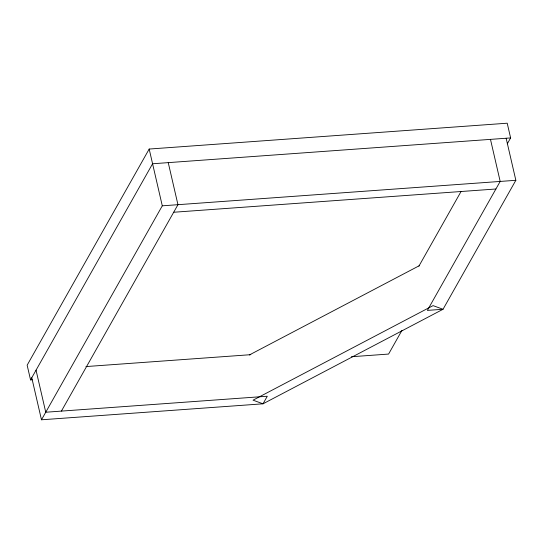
<?xml version="1.0" encoding="UTF-8"?>
<svg xmlns="http://www.w3.org/2000/svg" width="543" height="543" viewBox="0 0 543 543"><rect width="100%" height="100%" fill="white"/><g stroke="black" fill="none" stroke-linecap="round" stroke-linejoin="round"><path stroke-width="0.81" d="M507.284 143.827L510.617 137.922L507.216 123.207L149.182 149.047L27.15 365.181L30.551 379.903L32.234 379.781M30.551 379.903L152.583 163.762L510.617 137.922M506.144 138.248L515.85 180.303L443.04 309.266L263.016 403.809L41.478 419.793L162.289 205.817L149.182 149.047M61.413 411.099L177.955 204.691L168.242 162.635M418.911 266.131L460.939 191.699M401.915 330.456L388.584 354.063L351.43 356.744M249.339 354.966L419.61 265.547M162.289 205.817L515.85 180.303M173.685 212.252L495.915 188.998M85.93 366.573L250.812 354.674M490.478 139.381L500.184 181.43L427.375 310.392L443.04 309.266L433.07 305.628L253.045 400.171L263.016 403.809L267.285 396.241L45.748 412.232L36.042 370.177M31.765 377.738L41.478 419.793"/></g></svg>
